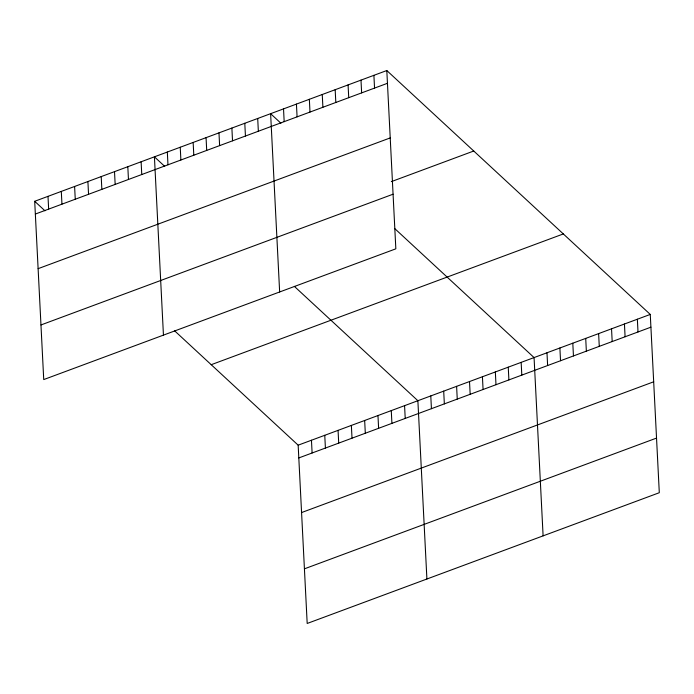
<?xml version="1.0" encoding="UTF-8"?>
<svg xmlns="http://www.w3.org/2000/svg" width="694" height="694" viewBox="0 0 694 694"><rect width="100%" height="100%" fill="white"/><g stroke="black" fill="none" stroke-linecap="round" stroke-linejoin="round"><path stroke-width="1.04" d="M386.81 70.536L395.84 248.825L43.731 379.575L34.7 201.286L386.81 70.536L650.269 314.425L659.3 492.714L307.19 623.464L298.16 445.175L174.636 330.83M35.351 214.047L387.46 83.297M38.109 268.673L390.228 137.915M391.321 181.628L473.75 151.014M40.963 324.957L393.073 194.199M211.219 364.697L563.328 233.939M298.16 445.175L650.269 314.425M298.802 457.936L650.911 327.178M301.569 512.562L653.679 381.804M304.423 568.837L656.533 438.088M280.888 123.194L270.617 113.686L279.647 291.974M394.877 228.716L534.068 357.575L543.107 535.863M164.695 166.343L154.415 156.835L163.446 335.124M294.36 286.379L417.875 400.716L426.905 579.004M34.7 201.286L44.971 210.803M637.361 319.214L638.003 331.975M624.444 324.011L625.094 336.772M611.535 328.809L612.186 341.561M598.627 333.597L599.269 346.358M585.719 338.394L586.361 351.155M572.802 343.192L573.452 355.944M559.893 347.98L560.535 360.741M546.985 352.778L547.627 365.538M521.159 362.363L521.81 375.124M508.251 367.161L508.893 379.922M495.343 371.958L495.984 384.71M482.425 376.747L483.076 389.508M469.517 381.544L470.168 394.305M456.609 386.332L457.251 399.093M443.7 391.13L444.342 403.891M430.783 395.927L431.434 408.688M404.576 405.66L405.218 418.421M391.269 410.596L391.919 423.357M373.901 75.334L374.543 88.086M360.993 80.122L361.635 92.883M377.97 415.541L378.612 428.293M348.076 84.92L348.726 97.68M364.662 420.477L365.313 433.238M335.167 89.717L335.818 102.469M351.364 425.413L352.014 438.174M322.259 94.505L322.901 107.266M338.065 430.358L338.707 443.119M309.351 99.303L309.992 112.064M324.757 435.294L325.408 448.055M296.433 104.091L297.084 116.852M311.459 440.239L312.109 452.991M283.525 108.889L284.176 121.65M257.708 118.474L258.35 131.235M244.791 123.272L245.442 136.033M231.883 128.069L232.525 140.83M218.974 132.858L219.616 145.619M206.057 137.655L206.708 150.416M193.149 142.452L193.8 155.213M180.24 147.241L180.882 160.002M167.332 152.038L167.974 164.799M141.116 161.771L141.758 174.532M127.817 166.716L128.459 179.468M114.51 171.652L115.161 184.413M101.211 176.588L101.853 189.349M87.904 181.533L88.554 194.285M74.605 186.469L75.256 199.23M61.306 191.414L61.948 204.166M47.999 196.35L48.649 209.111"/></g></svg>
